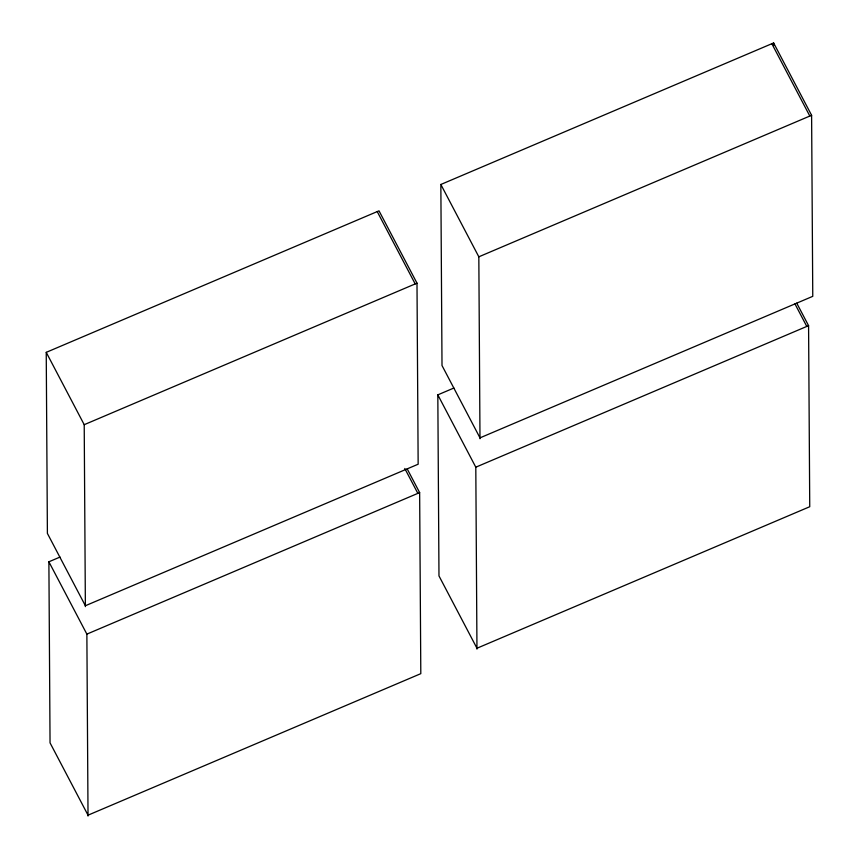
<?xml version="1.0" encoding="UTF-8"?>
<svg xmlns="http://www.w3.org/2000/svg" width="859" height="859" viewBox="0 0 859 859"><rect width="100%" height="100%" fill="white"/><g stroke="black" fill="none" stroke-linecap="round" stroke-linejoin="round"><path stroke-width="1.29" d="M46.236 352.351L379.012 210.831L416.991 283.159L418.15 464.214L85.374 605.745L47.395 533.407L46.236 352.351L84.214 424.69L85.374 606.615M440.85 184.481L773.626 42.95L811.605 115.289L812.764 296.334L479.988 437.865L442.009 365.526L440.85 184.481L478.828 256.809L479.988 438.734M84.214 424.69L416.991 283.159M478.828 256.809L811.605 115.289M796.744 303.141L808.577 325.668L809.736 506.724L476.96 648.244L438.981 575.917L437.822 394.861L453.874 388.032M407.187 468.885L419.643 492.604L420.803 673.66L88.026 815.18L50.047 742.852L48.888 561.797L60.001 557.072M476.96 649.114L475.8 467.189L808.577 325.668M88.026 816.05L86.866 634.125L419.643 492.604M771.844 43.712L809.812 116.04M794.962 303.893L806.784 326.431M377.23 211.593L415.198 283.921M437.822 394.861L475.8 467.189M404.782 468.466L417.85 493.367M48.888 561.797L86.866 634.125M773.626 42.95L773.648 45.634"/></g></svg>
